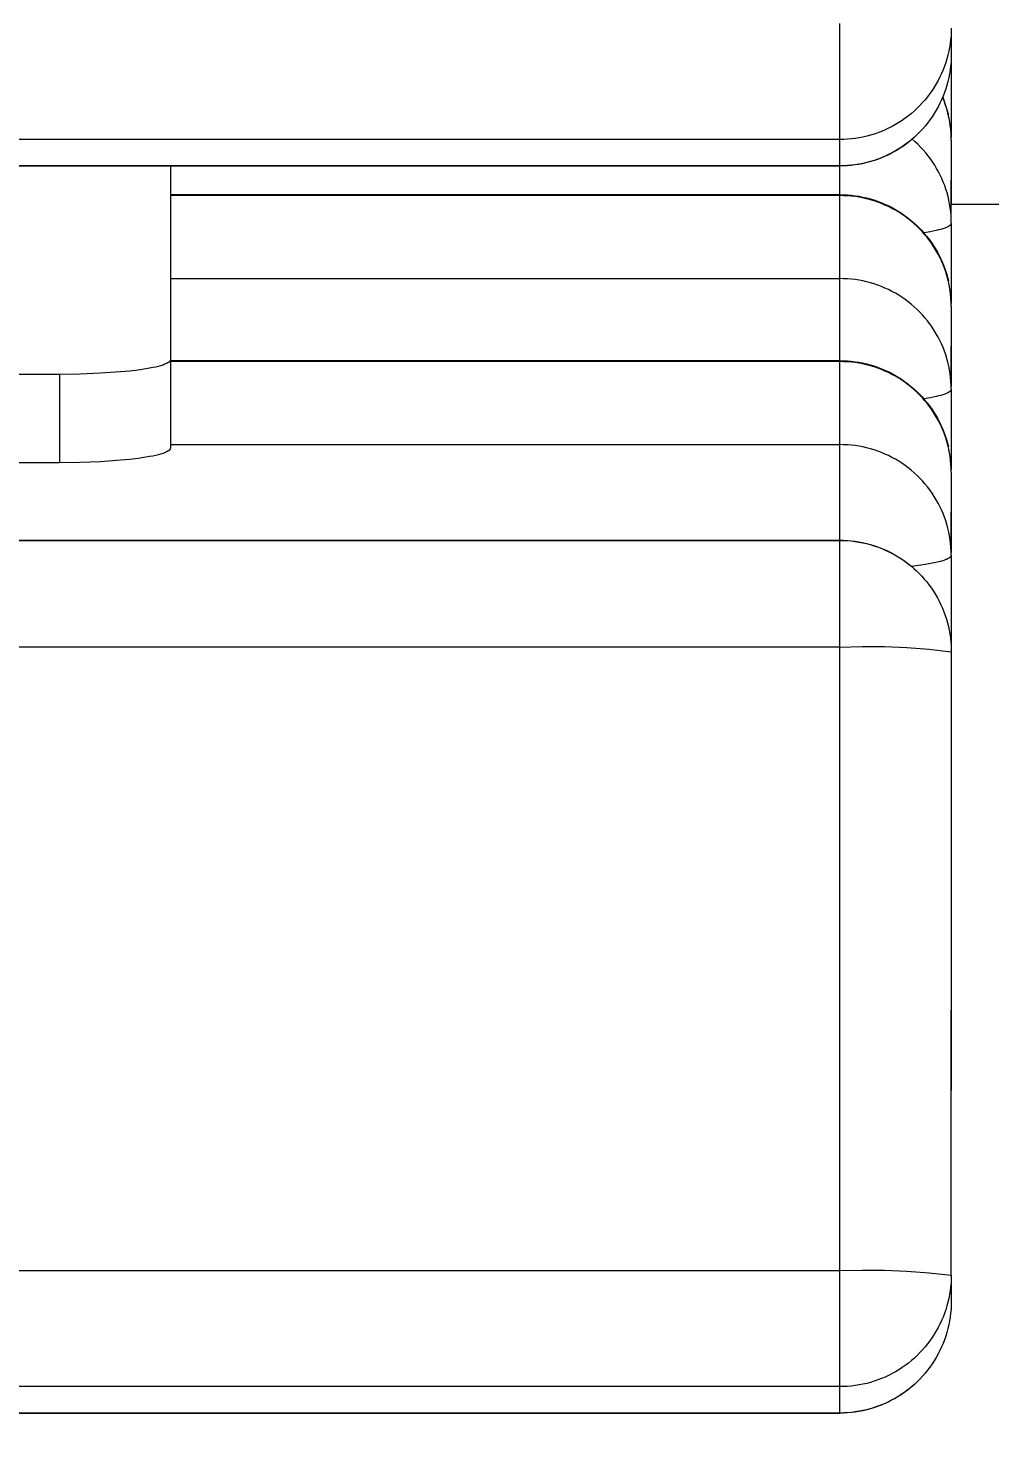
# Model space of a CAD drawing. Header units: inches. Extents: x -16 to 183, y -17 to 123.
# Drawn here: x 61.552 to 63.251, y 36.018 to 38.502 of the extents above; entities that cross this region are included whole.
import ezdxf

# ---------------------------------------------------------------- set-up
doc = ezdxf.new("R2010")
doc.units = ezdxf.units.IN
doc.linetypes.add('HIDDEN', pattern=[1.905, 1.27, -0.635])
for name, color, linetype, lineweight in [('ZANO_R', 7, 'Continuous', 0), ('ZANO_R_przerywana', 250, 'HIDDEN', 0), ('ZANO_W', 1, 'Continuous', 0)]:
    doc.layers.add(name, color=color, linetype=linetype, lineweight=lineweight)
doc.styles.get("Standard").update_dxf_attribs({"font": 'arial.ttf'})
doc.dimstyles.new('amerykanie', dxfattribs={"dimtxt": 50, "dimasz": 50, "dimexe": 0.5, "dimexo": 0.5, "dimgap": 1, "dimtad": 1, "dimdec": 0, "dimzin": 0, "dimlunit": 5, "dimtxsty": 'Standard', "dimcen": 0.09, "dimclrd": 1, "dimclre": 1, "dimclrt": 1, "dimazin": 0, "dimtfac": 1, "dimtdec": 0, "dimtmove": 0, "dimatfit": 3, "dimfxl": 1, "dimtzin": 0, "dimarcsym": 1})

# ---------------------------------------------------------------- blocks, each defined once
blk = doc.blocks.new('*D363')
at = {"layer": 'ZANO_W', "color": 1, "lineweight": -2}
for p, q in [((-7.6836, 35.7997), (-7.6836, 32.7716)), ((63.1825, 35.7995), (63.1825, 32.7716)), ((-6.6836, 33.2716), (62.1825, 33.2716))]:
    blk.add_line(p, q, dxfattribs=at)
at = {"layer": 'ZANO_W', "color": 1}
for points in [[(-6.6836, 33.4382), (-6.6836, 33.1049), (-7.6836, 33.2716)], [(62.1825, 33.1049), (62.1825, 33.4382), (63.1825, 33.2716)]]:
    blk.add_solid(points, dxfattribs=at)
at = {"layer": 'ZANO_W', "color": 1, "insert": (27.7494, 34.6118), "char_height": 1.625, "attachment_point": 5}
blk.add_mtext('70 7/8', dxfattribs=at)

msp = doc.modelspace()

# ---------------------------------------------------------------- linework, layer by layer
at = {"layer": 'ZANO_R'}
for p, q in [((62.98564, 38.3056), (62.98564, 38.51059)), ((63.18201, 38.48855), (63.18141, 38.48171)), ((63.18237, 38.49541), (63.18201, 38.48855)), ((63.18249, 38.50228), (63.18237, 38.49541)), ((63.18249, 38.49791), (63.18249, 38.45573)), ((63.17949, 38.46811), (63.17818, 38.46137)), ((63.18057, 38.47489), (63.17949, 38.46811)), ((63.18141, 38.48171), (63.18057, 38.47489)), ((63.17284, 38.44148), (63.1706, 38.43498)), ((63.17485, 38.44804), (63.17284, 38.44148)), ((63.17663, 38.45468), (63.17485, 38.44804)), ((63.17818, 38.46137), (63.17663, 38.45468)), ((63.18201, 38.442), (63.18141, 38.43516)), ((63.18237, 38.44886), (63.18201, 38.442)), ((63.18249, 38.45573), (63.18237, 38.44886)), ((63.18249, 38.45055), (63.18249, 38.30887)), ((63.16254, 38.41603), (63.15942, 38.40991)), ((63.16545, 38.42225), (63.16254, 38.41603)), ((63.16813, 38.42857), (63.16545, 38.42225)), ((63.1706, 38.43498), (63.16813, 38.42857)), ((63.17818, 38.41482), (63.17663, 38.40813)), ((63.17949, 38.42156), (63.17818, 38.41482)), ((63.18057, 38.42834), (63.17949, 38.42156)), ((63.18141, 38.43516), (63.18057, 38.42834)), ((63.14881, 38.39226), (63.14486, 38.38664)), ((63.15255, 38.39802), (63.14881, 38.39226)), ((63.15609, 38.40391), (63.15255, 38.39802)), ((63.15942, 38.40991), (63.15609, 38.40391)), ((63.1706, 38.38843), (63.16813, 38.38202)), ((63.17284, 38.39493), (63.1706, 38.38843)), ((63.17485, 38.40149), (63.17284, 38.39493)), ((63.17663, 38.40813), (63.17485, 38.40149)), ((63.12721, 38.36562), (63.12235, 38.36076)), ((63.13189, 38.37064), (63.12721, 38.36562)), ((63.1364, 38.37582), (63.13189, 38.37064)), ((63.14073, 38.38116), (63.1364, 38.37582)), ((63.14486, 38.38664), (63.14073, 38.38116)), ((63.15942, 38.36336), (63.15609, 38.35736)), ((63.16254, 38.36948), (63.15942, 38.36336)), ((63.16545, 38.3757), (63.16254, 38.36948)), ((63.16813, 38.38202), (63.16545, 38.3757)), ((63.16965, 38.37385), (63.16725, 38.37983)), ((63.16739, 38.38017), (63.17737, 38.34914)), ((63.17186, 38.3678), (63.16965, 38.37385)), ((63.17386, 38.36167), (63.17186, 38.3678)), ((63.18249, 38.38039), (63.18249, 38.30922)), ((63.09569, 38.33919), (63.08992, 38.33545)), ((63.10131, 38.34313), (63.09569, 38.33919)), ((63.1068, 38.34726), (63.10131, 38.34313)), ((63.11214, 38.35158), (63.1068, 38.34726)), ((63.11733, 38.35608), (63.11214, 38.35158)), ((63.12235, 38.36076), (63.11733, 38.35608)), ((63.14486, 38.34009), (63.14073, 38.33461)), ((63.14881, 38.34571), (63.14486, 38.34009)), ((63.15255, 38.35147), (63.14881, 38.34571)), ((63.15609, 38.35736), (63.15255, 38.35147)), ((63.17566, 38.35549), (63.17386, 38.36167)), ((63.17726, 38.34924), (63.17566, 38.35549)), ((63.17864, 38.34295), (63.17726, 38.34924)), ((63.17981, 38.33661), (63.17864, 38.34295)), ((63.03988, 38.3132), (63.03325, 38.31142)), ((63.04645, 38.3152), (63.03988, 38.3132)), ((63.05294, 38.31744), (63.04645, 38.3152)), ((63.05936, 38.3199), (63.05294, 38.31744)), ((63.06568, 38.32258), (63.05936, 38.3199)), ((63.07191, 38.32548), (63.06568, 38.32258)), ((63.07803, 38.32859), (63.07191, 38.32548)), ((63.08404, 38.33192), (63.07803, 38.32859)), ((63.08992, 38.33545), (63.08404, 38.33192)), ((63.12235, 38.31421), (63.11733, 38.30953)), ((63.12125, 38.31304), (63.11753, 38.30959)), ((63.12721, 38.31907), (63.12235, 38.31421)), ((63.13189, 38.32409), (63.12721, 38.31907)), ((63.1364, 38.32927), (63.13189, 38.32409)), ((63.14073, 38.33461), (63.1364, 38.32927)), ((63.18078, 38.33024), (63.17981, 38.33661)), ((63.18153, 38.32384), (63.18078, 38.33024)), ((63.18206, 38.31742), (63.18153, 38.32384)), ((63.18239, 38.31098), (63.18206, 38.31742)), ((62.98564, 38.3056), (-7.48676, 38.3056)), ((62.99251, 38.30572), (62.98564, 38.3056)), ((62.98564, 38.25905), (62.98564, 38.3056)), ((62.99937, 38.30607), (62.99251, 38.30572)), ((63.00621, 38.30667), (62.99937, 38.30607)), ((63.01303, 38.3075), (63.00621, 38.30667)), ((63.01981, 38.30857), (63.01303, 38.3075)), ((63.02655, 38.30988), (63.01981, 38.30857)), ((63.03325, 38.31142), (63.02655, 38.30988)), ((63.08992, 38.2889), (63.08404, 38.28537)), ((63.09237, 38.29032), (63.08674, 38.28682)), ((63.09569, 38.29264), (63.08992, 38.2889)), ((63.09789, 38.29401), (63.09237, 38.29032)), ((63.10131, 38.29658), (63.09569, 38.29264)), ((63.10327, 38.29789), (63.09789, 38.29401)), ((63.1068, 38.30071), (63.10131, 38.29658)), ((63.10853, 38.30194), (63.10327, 38.29789)), ((63.11214, 38.30503), (63.1068, 38.30071)), ((63.11364, 38.30617), (63.10853, 38.30194)), ((63.11733, 38.30953), (63.11214, 38.30503)), ((63.1187, 38.30174), (63.11362, 38.30619)), ((63.11753, 38.30959), (63.11372, 38.30624)), ((63.12362, 38.29712), (63.1187, 38.30174)), ((63.12837, 38.29233), (63.12362, 38.29712)), ((63.13296, 38.28738), (63.12837, 38.29233)), ((63.18249, 38.30454), (63.18239, 38.31098)), ((63.18249, 38.30454), (63.18249, 38.2338)), ((63.02518, 38.26289), (63.01866, 38.26166)), ((63.02655, 38.26333), (63.01981, 38.26203)), ((63.03166, 38.26433), (63.02518, 38.26289)), ((63.03325, 38.26487), (63.02655, 38.26333)), ((63.03809, 38.26599), (63.03166, 38.26433)), ((63.03988, 38.26665), (63.03325, 38.26487)), ((63.04445, 38.26786), (63.03809, 38.26599)), ((63.04645, 38.26865), (63.03988, 38.26665)), ((63.05075, 38.26995), (63.04445, 38.26786)), ((63.05294, 38.27089), (63.04645, 38.26865)), ((63.05697, 38.27225), (63.05075, 38.26995)), ((63.05936, 38.27335), (63.05294, 38.27089)), ((63.06311, 38.27476), (63.05697, 38.27225)), ((63.06568, 38.27603), (63.05936, 38.27335)), ((63.06917, 38.27747), (63.06311, 38.27476)), ((63.07191, 38.27893), (63.06568, 38.27603)), ((63.07513, 38.28039), (63.06917, 38.27747)), ((63.07803, 38.28204), (63.07191, 38.27893)), ((63.08099, 38.28351), (63.07513, 38.28039)), ((63.08404, 38.28537), (63.07803, 38.28204)), ((63.08674, 38.28682), (63.08099, 38.28351)), ((63.13737, 38.28228), (63.13296, 38.28738)), ((63.14161, 38.27702), (63.13737, 38.28228)), ((63.14565, 38.27162), (63.14161, 38.27702)), ((63.14951, 38.26609), (63.14565, 38.27162)), ((63.15317, 38.26042), (63.14951, 38.26609)), ((-7.48676, 38.25905), (62.98564, 38.25905)), ((62.98564, 38.25888), (-7.48676, 38.25888)), ((61.80454, 37.91752), (61.80454, 38.25905)), ((62.99251, 38.25917), (62.98564, 38.25905)), ((62.98564, 38.25888), (62.98564, 38.25905)), ((62.99228, 38.25899), (62.98564, 38.25888)), ((62.98564, 38.20816), (62.98564, 38.25894)), ((62.98564, 38.25894), (62.98564, 38.25888)), ((62.98564, 38.25888), (62.98564, 38.25888)), ((62.98564, 38.25888), (62.98564, 38.25888)), ((62.98564, 38.25888), (62.98564, 38.25888)), ((62.98564, 38.25888), (62.98564, 38.25888)), ((62.98564, 38.25888), (62.98564, 38.25888)), ((62.9989, 38.25932), (62.99228, 38.25899)), ((62.99937, 38.25952), (62.99251, 38.25917)), ((63.00552, 38.25988), (62.9989, 38.25932)), ((63.00621, 38.26012), (62.99937, 38.25952)), ((63.0121, 38.26066), (63.00552, 38.25988)), ((63.01303, 38.26095), (63.00621, 38.26012)), ((63.01866, 38.26166), (63.0121, 38.26066)), ((63.01981, 38.26203), (63.01303, 38.26095)), ((63.15664, 38.25463), (63.15317, 38.26042)), ((63.1599, 38.24872), (63.15664, 38.25463)), ((63.16295, 38.2427), (63.1599, 38.24872)), ((63.16579, 38.23658), (63.16295, 38.2427)), ((63.16842, 38.23037), (63.16579, 38.23658)), ((63.17083, 38.22407), (63.16842, 38.23037)), ((63.17303, 38.21769), (63.17083, 38.22407)), ((63.17499, 38.21123), (63.17303, 38.21769)), ((63.18249, 38.16228), (63.18249, 38.2338)), ((63.18249, 38.2338), (63.18249, 38.1911)), ((61.80454, 38.2082), (62.98564, 38.2082)), ((62.98564, 38.20645), (61.80454, 38.20645)), ((62.98564, 38.2082), (62.99242, 38.20808)), ((62.98564, 38.20645), (62.98564, 38.20816)), ((62.98564, 38.05986), (62.98564, 38.20645)), ((62.99248, 38.20636), (62.98564, 38.20645)), ((62.99242, 38.20808), (62.99918, 38.20773)), ((62.99932, 38.20604), (62.99248, 38.20636)), ((62.99918, 38.20773), (63.00593, 38.20715)), ((63.00613, 38.20547), (62.99932, 38.20604)), ((63.00593, 38.20715), (63.01266, 38.20634)), ((63.01293, 38.20467), (63.00613, 38.20547)), ((63.01266, 38.20634), (63.01935, 38.20529)), ((63.01969, 38.20363), (63.01293, 38.20467)), ((63.01935, 38.20529), (63.026, 38.20402)), ((63.02641, 38.20235), (63.01969, 38.20363)), ((63.026, 38.20402), (63.03261, 38.20252)), ((63.03308, 38.20084), (63.02641, 38.20235)), ((63.03261, 38.20252), (63.03916, 38.20079)), ((63.03969, 38.1991), (63.03308, 38.20084)), ((63.03916, 38.20079), (63.04565, 38.19883)), ((63.04625, 38.19713), (63.03969, 38.1991)), ((63.04565, 38.19883), (63.05206, 38.19666)), ((63.05272, 38.19493), (63.04625, 38.19713)), ((63.05206, 38.19666), (63.0584, 38.19426)), ((63.05912, 38.19251), (63.05272, 38.19493)), ((63.0584, 38.19426), (63.06465, 38.19165)), ((63.06543, 38.18986), (63.05912, 38.19251)), ((63.06465, 38.19165), (63.07081, 38.18883)), ((63.07164, 38.187), (63.06543, 38.18986)), ((63.07081, 38.18883), (63.07686, 38.18579)), ((63.17674, 38.20471), (63.17499, 38.21123)), ((63.17825, 38.19814), (63.17674, 38.20471)), ((63.17954, 38.19151), (63.17825, 38.19814)), ((63.1806, 38.18485), (63.17954, 38.19151)), ((63.07775, 38.18392), (63.07164, 38.187)), ((63.07686, 38.18579), (63.08281, 38.18255)), ((63.08375, 38.18063), (63.07775, 38.18392)), ((63.08281, 38.18255), (63.08864, 38.1791)), ((63.08963, 38.17714), (63.08375, 38.18063)), ((63.08864, 38.1791), (63.09436, 38.17546)), ((63.09538, 38.17344), (63.08963, 38.17714)), ((63.09436, 38.17546), (63.09994, 38.17162)), ((63.101, 38.16954), (63.09538, 38.17344)), ((63.09994, 38.17162), (63.10539, 38.16759)), ((63.10648, 38.16544), (63.101, 38.16954)), ((63.10539, 38.16759), (63.11069, 38.16338)), ((63.11182, 38.16116), (63.10648, 38.16544)), ((63.18142, 38.17815), (63.1806, 38.18485)), ((63.18201, 38.17143), (63.18142, 38.17815)), ((63.18237, 38.16469), (63.18201, 38.17143)), ((63.18249, 38.15794), (63.18237, 38.16469)), ((63.11069, 38.16338), (63.11585, 38.15899)), ((63.117, 38.1567), (63.11182, 38.16116)), ((63.11585, 38.15899), (63.12085, 38.15442)), ((63.12202, 38.15206), (63.117, 38.1567)), ((63.12085, 38.15442), (63.12569, 38.14968)), ((63.12688, 38.14724), (63.12202, 38.15206)), ((63.12569, 38.14968), (63.13037, 38.14478)), ((63.13157, 38.14226), (63.12688, 38.14724)), ((63.13037, 38.14478), (63.13488, 38.13972)), ((63.13608, 38.13712), (63.13157, 38.14226)), ((63.14557, 38.14268), (63.134, 38.14074)), ((63.13488, 38.13972), (63.13921, 38.13451)), ((63.15079, 38.1437), (63.14557, 38.14268)), ((63.15563, 38.14474), (63.15079, 38.1437)), ((63.16007, 38.14581), (63.15563, 38.14474)), ((63.1641, 38.1469), (63.16007, 38.14581)), ((63.16772, 38.148), (63.1641, 38.1469)), ((63.16938, 38.14855), (63.16772, 38.148)), ((63.17094, 38.14911), (63.16938, 38.14855)), ((63.17239, 38.14967), (63.17094, 38.14911)), ((63.17374, 38.15022), (63.17239, 38.14967)), ((63.17499, 38.15078), (63.17374, 38.15022)), ((63.17613, 38.15135), (63.17499, 38.15078)), ((63.17667, 38.15163), (63.17613, 38.15135)), ((63.17718, 38.15191), (63.17667, 38.15163)), ((63.17767, 38.15219), (63.17718, 38.15191)), ((63.17813, 38.15247), (63.17767, 38.15219)), ((63.17857, 38.15274), (63.17813, 38.15247)), ((63.17898, 38.15302), (63.17857, 38.15274)), ((63.17937, 38.1533), (63.17898, 38.15302)), ((63.17974, 38.15358), (63.17937, 38.1533)), ((63.18008, 38.15386), (63.17974, 38.15358)), ((63.18024, 38.154), (63.18008, 38.15386)), ((63.1804, 38.15414), (63.18024, 38.154)), ((63.18055, 38.15428), (63.1804, 38.15414)), ((63.18069, 38.15441), (63.18055, 38.15428)), ((63.18083, 38.15455), (63.18069, 38.15441)), ((63.18097, 38.15469), (63.18083, 38.15455)), ((63.18109, 38.15483), (63.18097, 38.15469)), ((63.18121, 38.15497), (63.18109, 38.15483)), ((63.18133, 38.1551), (63.18121, 38.15497)), ((63.18144, 38.15524), (63.18133, 38.1551)), ((63.18154, 38.15538), (63.18144, 38.15524)), ((63.18164, 38.15552), (63.18154, 38.15538)), ((63.18174, 38.15565), (63.18164, 38.15552)), ((63.18182, 38.15579), (63.18174, 38.15565)), ((63.18191, 38.15593), (63.18182, 38.15579)), ((63.18198, 38.15606), (63.18191, 38.15593)), ((63.18205, 38.1562), (63.18198, 38.15606)), ((63.18212, 38.15633), (63.18205, 38.1562)), ((63.18218, 38.15647), (63.18212, 38.15633)), ((63.18223, 38.1566), (63.18218, 38.15647)), ((63.18228, 38.15674), (63.18223, 38.1566)), ((63.18231, 38.15681), (63.18228, 38.15674)), ((63.18233, 38.15687), (63.18231, 38.15681)), ((63.18235, 38.15694), (63.18233, 38.15687)), ((63.18237, 38.15701), (63.18235, 38.15694)), ((63.18238, 38.15708), (63.18237, 38.15701)), ((63.1824, 38.15714), (63.18238, 38.15708)), ((63.18242, 38.15721), (63.1824, 38.15714)), ((63.18243, 38.15728), (63.18242, 38.15721)), ((63.18244, 38.15734), (63.18243, 38.15728)), ((63.18245, 38.15741), (63.18244, 38.15734)), ((63.18246, 38.15748), (63.18245, 38.15741)), ((63.18247, 38.15755), (63.18246, 38.15748)), ((63.18248, 38.15761), (63.18247, 38.15755)), ((63.18249, 38.15775), (63.18248, 38.15768)), ((63.18248, 38.15768), (63.18248, 38.15761)), ((63.18249, 38.15794), (63.18249, 38.15788)), ((63.18249, 38.15788), (63.18249, 38.15781)), ((63.18249, 38.15781), (63.18249, 38.15775)), ((63.18249, 38.15736), (63.18249, 38.01568)), ((63.14041, 38.13182), (63.13608, 38.13712)), ((63.13921, 38.13451), (63.14335, 38.12915)), ((63.14455, 38.12637), (63.14041, 38.13182)), ((63.14335, 38.12915), (63.14731, 38.12366)), ((63.1485, 38.12079), (63.14455, 38.12637)), ((63.14731, 38.12366), (63.15108, 38.11803)), ((63.15225, 38.11507), (63.1485, 38.12079)), ((63.15108, 38.11803), (63.15465, 38.11227)), ((63.1558, 38.10922), (63.15225, 38.11507)), ((63.15465, 38.11227), (63.15803, 38.1064)), ((63.15914, 38.10325), (63.1558, 38.10922)), ((63.15803, 38.1064), (63.16119, 38.10041)), ((63.16227, 38.09717), (63.15914, 38.10325)), ((63.16119, 38.10041), (63.16416, 38.09432)), ((63.16519, 38.09099), (63.16227, 38.09717)), ((63.16416, 38.09432), (63.1669, 38.08813)), ((63.16789, 38.0847), (63.16519, 38.09099)), ((63.1669, 38.08813), (63.16944, 38.08184)), ((63.17037, 38.07833), (63.16789, 38.0847)), ((63.16944, 38.08184), (63.17176, 38.07548)), ((63.17263, 38.07187), (63.17037, 38.07833)), ((63.17176, 38.07548), (63.17385, 38.06903)), ((63.17466, 38.06533), (63.17263, 38.07187)), ((63.17385, 38.06903), (63.17573, 38.06252)), ((63.17646, 38.05874), (63.17466, 38.06533)), ((63.18249, 38.0872), (63.18249, 38.01604)), ((61.80454, 38.05986), (62.98564, 38.05986)), ((62.98564, 37.91497), (62.98564, 38.05986)), ((62.99248, 38.05977), (62.98564, 38.05986)), ((62.99932, 38.05944), (62.99248, 38.05977)), ((63.00613, 38.05888), (62.99932, 38.05944)), ((63.01293, 38.05807), (63.00613, 38.05888)), ((63.01969, 38.05703), (63.01293, 38.05807)), ((63.02641, 38.05576), (63.01969, 38.05703)), ((63.03308, 38.05425), (63.02641, 38.05576)), ((63.03969, 38.05251), (63.03308, 38.05425)), ((63.04625, 38.05054), (63.03969, 38.05251)), ((63.05272, 38.04834), (63.04625, 38.05054)), ((63.05912, 38.04591), (63.05272, 38.04834)), ((63.06543, 38.04327), (63.05912, 38.04591)), ((63.07164, 38.04041), (63.06543, 38.04327)), ((63.07775, 38.03733), (63.07164, 38.04041)), ((63.17573, 38.06252), (63.17737, 38.05595)), ((63.17803, 38.05208), (63.17646, 38.05874)), ((63.17936, 38.04537), (63.17803, 38.05208)), ((63.18046, 38.03862), (63.17936, 38.04537)), ((63.08375, 38.03404), (63.07775, 38.03733)), ((63.08963, 38.03054), (63.08375, 38.03404)), ((63.09538, 38.02684), (63.08963, 38.03054)), ((63.101, 38.02294), (63.09538, 38.02684)), ((63.10648, 38.01885), (63.101, 38.02294)), ((63.11182, 38.01457), (63.10648, 38.01885)), ((63.117, 38.0101), (63.11182, 38.01457)), ((63.18133, 38.03183), (63.18046, 38.03862)), ((63.18195, 38.02502), (63.18133, 38.03183)), ((63.18234, 38.01819), (63.18195, 38.02502)), ((63.18249, 38.01135), (63.18234, 38.01819)), ((63.12202, 38.00546), (63.117, 38.0101)), ((63.12688, 38.00065), (63.12202, 38.00546)), ((63.13157, 37.99566), (63.12688, 38.00065)), ((63.13608, 37.99052), (63.13157, 37.99566)), ((63.14041, 37.98523), (63.13608, 37.99052)), ((63.18249, 38.01135), (63.18249, 37.94061)), ((63.14455, 37.97978), (63.14041, 37.98523)), ((63.1485, 37.97419), (63.14455, 37.97978)), ((63.15225, 37.96847), (63.1485, 37.97419)), ((63.1558, 37.96263), (63.15225, 37.96847)), ((63.15914, 37.95666), (63.1558, 37.96263)), ((63.16227, 37.95058), (63.15914, 37.95666)), ((63.16519, 37.94439), (63.16227, 37.95058)), ((63.16789, 37.93811), (63.16519, 37.94439)), ((63.18249, 37.86909), (63.18249, 37.94061)), ((63.18249, 37.94061), (63.18249, 37.86909)), ((61.80353, 37.91487), (61.80364, 37.91502)), ((61.80364, 37.91502), (61.80374, 37.91516)), ((61.80374, 37.91516), (61.80384, 37.91531)), ((61.80384, 37.91531), (61.80393, 37.91546)), ((61.80393, 37.91546), (61.80402, 37.91561)), ((61.80402, 37.91561), (61.8041, 37.91576)), ((61.8041, 37.91576), (61.80417, 37.91591)), ((61.80417, 37.91591), (61.80423, 37.91605)), ((61.80423, 37.91605), (61.80429, 37.9162)), ((61.80429, 37.9162), (61.80435, 37.91635)), ((61.80435, 37.91635), (61.80439, 37.9165)), ((61.80439, 37.9165), (61.80443, 37.91664)), ((61.80443, 37.91664), (61.80447, 37.91679)), ((61.80447, 37.91679), (61.80449, 37.91694)), ((61.80449, 37.91694), (61.80451, 37.91708)), ((61.80451, 37.91708), (61.80453, 37.91723)), ((61.80453, 37.91723), (61.80454, 37.91737)), ((61.80454, 37.91737), (61.80454, 37.91752)), ((61.80454, 37.76144), (61.80454, 37.91694)), ((61.80454, 37.91501), (62.98564, 37.91501)), ((62.98564, 37.91501), (62.99242, 37.9149)), ((63.17037, 37.93173), (63.16789, 37.93811)), ((63.17263, 37.92527), (63.17037, 37.93173)), ((63.17466, 37.91874), (63.17263, 37.92527)), ((63.17646, 37.91214), (63.17466, 37.91874)), ((60.82816, 37.89134), (61.60769, 37.89134)), ((61.60769, 37.89134), (61.64351, 37.89178)), ((61.60769, 37.89134), (61.60769, 37.73526)), ((61.64351, 37.89178), (61.68015, 37.89318)), ((61.68015, 37.89318), (61.71541, 37.89561)), ((61.71541, 37.89561), (61.73177, 37.89719)), ((61.73177, 37.89719), (61.74689, 37.89901)), ((61.74689, 37.89901), (61.76052, 37.90102)), ((61.76052, 37.90102), (61.76671, 37.90209)), ((61.76671, 37.90209), (61.77245, 37.90319)), ((61.77245, 37.90319), (61.77774, 37.90433)), ((61.77774, 37.90433), (61.78255, 37.90549)), ((61.78255, 37.90549), (61.78688, 37.90668)), ((61.78688, 37.90668), (61.78886, 37.90728)), ((61.78886, 37.90728), (61.79072, 37.90788)), ((61.79072, 37.90788), (61.79246, 37.90849)), ((61.79246, 37.90849), (61.79407, 37.90909)), ((61.79407, 37.90909), (61.79557, 37.9097)), ((61.79557, 37.9097), (61.79694, 37.91031)), ((61.79694, 37.91031), (61.79758, 37.91062)), ((61.79758, 37.91062), (61.7982, 37.91092)), ((61.7982, 37.91092), (61.79878, 37.91123)), ((61.79878, 37.91123), (61.79933, 37.91153)), ((61.79933, 37.91153), (61.79986, 37.91184)), ((61.79986, 37.91184), (61.80035, 37.91214)), ((61.80035, 37.91214), (61.80082, 37.91245)), ((61.80082, 37.91245), (61.80125, 37.91275)), ((61.80125, 37.91275), (61.80166, 37.91306)), ((61.80166, 37.91306), (61.80186, 37.91321)), ((61.80186, 37.91321), (61.80204, 37.91336)), ((61.80204, 37.91336), (61.80222, 37.91351)), ((61.80222, 37.91351), (61.8024, 37.91366)), ((61.8024, 37.91366), (61.80256, 37.91381)), ((61.80256, 37.91381), (61.80272, 37.91396)), ((61.80272, 37.91396), (61.80287, 37.91412)), ((61.80287, 37.91412), (61.80302, 37.91427)), ((61.80302, 37.91427), (61.80316, 37.91442)), ((61.80316, 37.91442), (61.80329, 37.91457)), ((61.80329, 37.91457), (61.80341, 37.91472)), ((61.80341, 37.91472), (61.80353, 37.91487)), ((62.98564, 37.91326), (61.80454, 37.91326)), ((62.98564, 37.91326), (62.98564, 37.91497)), ((62.98564, 37.76667), (62.98564, 37.91326)), ((62.99248, 37.91318), (62.98564, 37.91326)), ((62.99242, 37.9149), (62.99918, 37.91455)), ((62.99932, 37.91285), (62.99248, 37.91318)), ((62.99918, 37.91455), (63.00593, 37.91396)), ((63.00613, 37.91228), (62.99932, 37.91285)), ((63.00593, 37.91396), (63.01266, 37.91315)), ((63.01293, 37.91148), (63.00613, 37.91228)), ((63.01266, 37.91315), (63.01935, 37.91211)), ((63.01969, 37.91044), (63.01293, 37.91148)), ((63.01935, 37.91211), (63.026, 37.91083)), ((63.02641, 37.90916), (63.01969, 37.91044)), ((63.026, 37.91083), (63.03261, 37.90933)), ((63.03308, 37.90765), (63.02641, 37.90916)), ((63.03261, 37.90933), (63.03916, 37.9076)), ((63.03969, 37.90591), (63.03308, 37.90765)), ((63.03916, 37.9076), (63.04565, 37.90565)), ((63.04625, 37.90394), (63.03969, 37.90591)), ((63.04565, 37.90565), (63.05206, 37.90347)), ((63.05272, 37.90174), (63.04625, 37.90394)), ((63.05206, 37.90347), (63.0584, 37.90107)), ((63.05912, 37.89932), (63.05272, 37.90174)), ((63.0584, 37.90107), (63.06465, 37.89846)), ((63.06543, 37.89668), (63.05912, 37.89932)), ((63.06465, 37.89846), (63.07081, 37.89564)), ((63.07164, 37.89381), (63.06543, 37.89668)), ((63.07081, 37.89564), (63.07686, 37.8926)), ((63.07775, 37.89073), (63.07164, 37.89381)), ((63.07686, 37.8926), (63.08281, 37.88936)), ((63.08375, 37.88744), (63.07775, 37.89073)), ((63.17803, 37.90548), (63.17646, 37.91214)), ((63.17936, 37.89877), (63.17803, 37.90548)), ((63.18046, 37.89202), (63.17936, 37.89877)), ((63.18133, 37.88524), (63.18046, 37.89202)), ((63.08281, 37.88936), (63.08864, 37.88591)), ((63.08963, 37.88395), (63.08375, 37.88744)), ((63.08864, 37.88591), (63.09436, 37.88227)), ((63.09538, 37.88025), (63.08963, 37.88395)), ((63.09436, 37.88227), (63.09994, 37.87843)), ((63.101, 37.87635), (63.09538, 37.88025)), ((63.09994, 37.87843), (63.10539, 37.87441)), ((63.10648, 37.87226), (63.101, 37.87635)), ((63.10539, 37.87441), (63.11069, 37.87019)), ((63.11182, 37.86798), (63.10648, 37.87226)), ((63.11069, 37.87019), (63.11585, 37.8658)), ((63.117, 37.86351), (63.11182, 37.86798)), ((63.11585, 37.8658), (63.12085, 37.86123)), ((63.18195, 37.87843), (63.18133, 37.88524)), ((63.18234, 37.8716), (63.18195, 37.87843)), ((63.18249, 37.86476), (63.18234, 37.8716)), ((63.12202, 37.85887), (63.117, 37.86351)), ((63.12085, 37.86123), (63.12569, 37.85649)), ((63.12688, 37.85405), (63.12202, 37.85887)), ((63.12569, 37.85649), (63.13037, 37.85159)), ((63.13157, 37.84907), (63.12688, 37.85405)), ((63.13037, 37.85159), (63.13488, 37.84653)), ((63.13608, 37.84393), (63.13157, 37.84907)), ((63.14557, 37.84949), (63.134, 37.84755)), ((63.13488, 37.84653), (63.13921, 37.84132)), ((63.14041, 37.83863), (63.13608, 37.84393)), ((63.13921, 37.84132), (63.14335, 37.83597)), ((63.15079, 37.85051), (63.14557, 37.84949)), ((63.15563, 37.85156), (63.15079, 37.85051)), ((63.16007, 37.85262), (63.15563, 37.85156)), ((63.1641, 37.85371), (63.16007, 37.85262)), ((63.16772, 37.85481), (63.1641, 37.85371)), ((63.16938, 37.85536), (63.16772, 37.85481)), ((63.17094, 37.85592), (63.16938, 37.85536)), ((63.17239, 37.85648), (63.17094, 37.85592)), ((63.17374, 37.85704), (63.17239, 37.85648)), ((63.17499, 37.8576), (63.17374, 37.85704)), ((63.17613, 37.85816), (63.17499, 37.8576)), ((63.17667, 37.85844), (63.17613, 37.85816)), ((63.17718, 37.85872), (63.17667, 37.85844)), ((63.17767, 37.859), (63.17718, 37.85872)), ((63.17813, 37.85928), (63.17767, 37.859)), ((63.17857, 37.85956), (63.17813, 37.85928)), ((63.17898, 37.85984), (63.17857, 37.85956)), ((63.17937, 37.86011), (63.17898, 37.85984)), ((63.17974, 37.86039), (63.17937, 37.86011)), ((63.18008, 37.86067), (63.17974, 37.86039)), ((63.18024, 37.86081), (63.18008, 37.86067)), ((63.1804, 37.86095), (63.18024, 37.86081)), ((63.18055, 37.86109), (63.1804, 37.86095)), ((63.18069, 37.86123), (63.18055, 37.86109)), ((63.18083, 37.86136), (63.18069, 37.86123)), ((63.18097, 37.8615), (63.18083, 37.86136)), ((63.18109, 37.86164), (63.18097, 37.8615)), ((63.18121, 37.86178), (63.18109, 37.86164)), ((63.18133, 37.86192), (63.18121, 37.86178)), ((63.18144, 37.86205), (63.18133, 37.86192)), ((63.18154, 37.86219), (63.18144, 37.86205)), ((63.18164, 37.86233), (63.18154, 37.86219)), ((63.18174, 37.86246), (63.18164, 37.86233)), ((63.18182, 37.8626), (63.18174, 37.86246)), ((63.18191, 37.86274), (63.18182, 37.8626)), ((63.18198, 37.86287), (63.18191, 37.86274)), ((63.18205, 37.86301), (63.18198, 37.86287)), ((63.18212, 37.86315), (63.18205, 37.86301)), ((63.18218, 37.86328), (63.18212, 37.86315)), ((63.18223, 37.86342), (63.18218, 37.86328)), ((63.18228, 37.86355), (63.18223, 37.86342)), ((63.18231, 37.86362), (63.18228, 37.86355)), ((63.18233, 37.86369), (63.18231, 37.86362)), ((63.18235, 37.86375), (63.18233, 37.86369)), ((63.18237, 37.86382), (63.18235, 37.86375)), ((63.18238, 37.86389), (63.18237, 37.86382)), ((63.1824, 37.86396), (63.18238, 37.86389)), ((63.18242, 37.86402), (63.1824, 37.86396)), ((63.18243, 37.86409), (63.18242, 37.86402)), ((63.18244, 37.86416), (63.18243, 37.86409)), ((63.18245, 37.86422), (63.18244, 37.86416)), ((63.18246, 37.86429), (63.18245, 37.86422)), ((63.18247, 37.86436), (63.18246, 37.86429)), ((63.18248, 37.86442), (63.18247, 37.86436)), ((63.18249, 37.86456), (63.18248, 37.86449)), ((63.18248, 37.86449), (63.18248, 37.86442)), ((63.18249, 37.86476), (63.18249, 37.86469)), ((63.18249, 37.86469), (63.18249, 37.86462)), ((63.18249, 37.86462), (63.18249, 37.86456)), ((63.18249, 37.86418), (63.18249, 37.72249)), ((63.14455, 37.83319), (63.14041, 37.83863)), ((63.14335, 37.83597), (63.14731, 37.83047)), ((63.1485, 37.8276), (63.14455, 37.83319)), ((63.14731, 37.83047), (63.15108, 37.82484)), ((63.15225, 37.82188), (63.1485, 37.8276)), ((63.15108, 37.82484), (63.15465, 37.81909)), ((63.1558, 37.81603), (63.15225, 37.82188)), ((63.15465, 37.81909), (63.15803, 37.81321)), ((63.15914, 37.81006), (63.1558, 37.81603)), ((63.15803, 37.81321), (63.16119, 37.80722)), ((63.16227, 37.80398), (63.15914, 37.81006)), ((63.16119, 37.80722), (63.16416, 37.80113)), ((63.16519, 37.7978), (63.16227, 37.80398)), ((63.16416, 37.80113), (63.1669, 37.79494)), ((63.16789, 37.79151), (63.16519, 37.7978)), ((63.1669, 37.79494), (63.16944, 37.78865)), ((63.17037, 37.78514), (63.16789, 37.79151)), ((61.80454, 37.76667), (62.98564, 37.76667)), ((62.98564, 37.59769), (62.98564, 37.76667)), ((62.99248, 37.76658), (62.98564, 37.76667)), ((62.99932, 37.76625), (62.99248, 37.76658)), ((63.00613, 37.76569), (62.99932, 37.76625)), ((63.16944, 37.78865), (63.17176, 37.78229)), ((63.17263, 37.77868), (63.17037, 37.78514)), ((63.17176, 37.78229), (63.17385, 37.77585)), ((63.17466, 37.77215), (63.17263, 37.77868)), ((63.17385, 37.77585), (63.17573, 37.76934)), ((63.17646, 37.76555), (63.17466, 37.77215)), ((63.17573, 37.76934), (63.17737, 37.76277)), ((61.71541, 37.73952), (61.73177, 37.74111)), ((61.73177, 37.74111), (61.74689, 37.74292)), ((61.74689, 37.74292), (61.76052, 37.74494)), ((61.76052, 37.74494), (61.76671, 37.746)), ((61.76671, 37.746), (61.77245, 37.74711)), ((61.77245, 37.74711), (61.77774, 37.74825)), ((61.77774, 37.74825), (61.78255, 37.74941)), ((61.78255, 37.74941), (61.78688, 37.7506)), ((61.78688, 37.7506), (61.78886, 37.7512)), ((61.78886, 37.7512), (61.79072, 37.7518)), ((61.79072, 37.7518), (61.79246, 37.7524)), ((61.79246, 37.7524), (61.79407, 37.75301)), ((61.79407, 37.75301), (61.79557, 37.75362)), ((61.79557, 37.75362), (61.79694, 37.75423)), ((61.79694, 37.75423), (61.79758, 37.75454)), ((61.79758, 37.75454), (61.7982, 37.75484)), ((61.7982, 37.75484), (61.79878, 37.75515)), ((61.79878, 37.75515), (61.79933, 37.75545)), ((61.79933, 37.75545), (61.79986, 37.75576)), ((61.79986, 37.75576), (61.80035, 37.75606)), ((61.80035, 37.75606), (61.80082, 37.75637)), ((61.80082, 37.75637), (61.80125, 37.75667)), ((61.80125, 37.75667), (61.80166, 37.75698)), ((61.80166, 37.75698), (61.80186, 37.75713)), ((61.80186, 37.75713), (61.80204, 37.75728)), ((61.80204, 37.75728), (61.80222, 37.75743)), ((61.80222, 37.75743), (61.8024, 37.75758)), ((61.8024, 37.75758), (61.80256, 37.75773)), ((61.80256, 37.75773), (61.80272, 37.75788)), ((61.80272, 37.75788), (61.80287, 37.75803)), ((61.80287, 37.75803), (61.80302, 37.75818)), ((61.80302, 37.75818), (61.80316, 37.75833)), ((61.80316, 37.75833), (61.80329, 37.75848)), ((61.80329, 37.75848), (61.80341, 37.75863)), ((61.80341, 37.75863), (61.80353, 37.75878)), ((61.80353, 37.75878), (61.80364, 37.75893)), ((61.80364, 37.75893), (61.80374, 37.75908)), ((61.80374, 37.75908), (61.80384, 37.75923)), ((61.80384, 37.75923), (61.80393, 37.75938)), ((61.80393, 37.75938), (61.80402, 37.75953)), ((61.80402, 37.75953), (61.8041, 37.75968)), ((61.8041, 37.75968), (61.80417, 37.75983)), ((61.80417, 37.75983), (61.80423, 37.75997)), ((61.80423, 37.75997), (61.80429, 37.76012)), ((61.80429, 37.76012), (61.80435, 37.76027)), ((61.80435, 37.76027), (61.80439, 37.76042)), ((61.80439, 37.76042), (61.80443, 37.76056)), ((61.80443, 37.76056), (61.80447, 37.76071)), ((61.80447, 37.76071), (61.80449, 37.76085)), ((61.80449, 37.76085), (61.80451, 37.761)), ((61.80451, 37.761), (61.80453, 37.76115)), ((61.80453, 37.76115), (61.80454, 37.76129)), ((61.80454, 37.76129), (61.80454, 37.76144)), ((63.01293, 37.76488), (63.00613, 37.76569)), ((63.01969, 37.76384), (63.01293, 37.76488)), ((63.02641, 37.76257), (63.01969, 37.76384)), ((63.03308, 37.76106), (63.02641, 37.76257)), ((63.03969, 37.75932), (63.03308, 37.76106)), ((63.04625, 37.75735), (63.03969, 37.75932)), ((63.05272, 37.75515), (63.04625, 37.75735)), ((63.05912, 37.75273), (63.05272, 37.75515)), ((63.06543, 37.75008), (63.05912, 37.75273)), ((63.07164, 37.74722), (63.06543, 37.75008)), ((63.07775, 37.74414), (63.07164, 37.74722)), ((63.08375, 37.74085), (63.07775, 37.74414)), ((63.17803, 37.75889), (63.17646, 37.76555)), ((63.17936, 37.75218), (63.17803, 37.75889)), ((63.18046, 37.74543), (63.17936, 37.75218)), ((63.18133, 37.73864), (63.18046, 37.74543)), ((60.82816, 37.73526), (61.60769, 37.73526)), ((61.60769, 37.73526), (61.64351, 37.73569)), ((61.64351, 37.73569), (61.68015, 37.7371)), ((61.68015, 37.7371), (61.71541, 37.73952)), ((63.08963, 37.73735), (63.08375, 37.74085)), ((63.09538, 37.73365), (63.08963, 37.73735)), ((63.101, 37.72976), (63.09538, 37.73365)), ((63.10648, 37.72566), (63.101, 37.72976)), ((63.11182, 37.72138), (63.10648, 37.72566)), ((63.117, 37.71692), (63.11182, 37.72138)), ((63.12202, 37.71227), (63.117, 37.71692)), ((63.18195, 37.73183), (63.18133, 37.73864)), ((63.18234, 37.725), (63.18195, 37.73183)), ((63.18249, 37.71816), (63.18234, 37.725)), ((63.18249, 37.71816), (63.18249, 37.64742)), ((63.12688, 37.70746), (63.12202, 37.71227)), ((63.13157, 37.70248), (63.12688, 37.70746)), ((63.13608, 37.69733), (63.13157, 37.70248)), ((63.14041, 37.69204), (63.13608, 37.69733)), ((63.14455, 37.68659), (63.14041, 37.69204)), ((63.1485, 37.68101), (63.14455, 37.68659)), ((63.15225, 37.67529), (63.1485, 37.68101)), ((63.1558, 37.66944), (63.15225, 37.67529)), ((63.15914, 37.66347), (63.1558, 37.66944)), ((63.16227, 37.65739), (63.15914, 37.66347)), ((63.16519, 37.6512), (63.16227, 37.65739)), ((63.16789, 37.64492), (63.16519, 37.6512)), ((63.17037, 37.63854), (63.16789, 37.64492)), ((63.18249, 37.5759), (63.18249, 37.64742)), ((63.18249, 37.64742), (63.18249, 37.5759)), ((63.17263, 37.63209), (63.17037, 37.63854)), ((63.17466, 37.62555), (63.17263, 37.63209)), ((63.17646, 37.61895), (63.17466, 37.62555)), ((63.17803, 37.6123), (63.17646, 37.61895)), ((-7.48676, 37.59775), (62.98564, 37.59775)), ((-7.48676, 37.59757), (62.98564, 37.59757)), ((62.98564, 37.59775), (62.99242, 37.59763)), ((62.98564, 37.40921), (62.98564, 37.59769)), ((62.98564, 37.59757), (62.99244, 37.59746)), ((62.99242, 37.59763), (62.99918, 37.59728)), ((62.99244, 37.59746), (62.99922, 37.5971)), ((62.99918, 37.59728), (63.00593, 37.5967)), ((62.99922, 37.5971), (63.00599, 37.59652)), ((63.00593, 37.5967), (63.01265, 37.59589)), ((63.00599, 37.59652), (63.01274, 37.5957)), ((63.01265, 37.59589), (63.01935, 37.59484)), ((63.01274, 37.5957), (63.01945, 37.59465)), ((63.01935, 37.59484), (63.026, 37.59357)), ((63.01945, 37.59465), (63.02612, 37.59337)), ((63.026, 37.59357), (63.03261, 37.59206)), ((63.02612, 37.59337), (63.03275, 37.59186)), ((63.03261, 37.59206), (63.03916, 37.59033)), ((63.17936, 37.60559), (63.17803, 37.6123)), ((63.18046, 37.59883), (63.17936, 37.60559)), ((63.18133, 37.59205), (63.18046, 37.59883)), ((63.18195, 37.58524), (63.18133, 37.59205)), ((63.03275, 37.59186), (63.03931, 37.59012)), ((63.03916, 37.59033), (63.04564, 37.58838)), ((63.03931, 37.59012), (63.04582, 37.58816)), ((63.04564, 37.58838), (63.05206, 37.58621)), ((63.04582, 37.58816), (63.05225, 37.58597)), ((63.05206, 37.58621), (63.05839, 37.58381)), ((63.05225, 37.58597), (63.05861, 37.58356)), ((63.05839, 37.58381), (63.06464, 37.5812)), ((63.05861, 37.58356), (63.06487, 37.58094)), ((63.06464, 37.5812), (63.0708, 37.57837)), ((63.06487, 37.58094), (63.07105, 37.5781)), ((63.0708, 37.57837), (63.07686, 37.57534)), ((63.07105, 37.5781), (63.07712, 37.57505)), ((63.07686, 37.57534), (63.08281, 37.5721)), ((63.07712, 37.57505), (63.08308, 37.57179)), ((63.08281, 37.5721), (63.08864, 37.56865)), ((63.08308, 37.57179), (63.08892, 37.56833)), ((63.08864, 37.56865), (63.09435, 37.56501)), ((63.08892, 37.56833), (63.09465, 37.56466)), ((63.17965, 37.56713), (63.17943, 37.56697)), ((63.17986, 37.5673), (63.17965, 37.56713)), ((63.18006, 37.56747), (63.17986, 37.5673)), ((63.18026, 37.56764), (63.18006, 37.56747)), ((63.18045, 37.5678), (63.18026, 37.56764)), ((63.18062, 37.56797), (63.18045, 37.5678)), ((63.18079, 37.56814), (63.18062, 37.56797)), ((63.18095, 37.5683), (63.18079, 37.56814)), ((63.18111, 37.56847), (63.18095, 37.5683)), ((63.18125, 37.56863), (63.18111, 37.56847)), ((63.18139, 37.5688), (63.18125, 37.56863)), ((63.18152, 37.56897), (63.18139, 37.5688)), ((63.18164, 37.56913), (63.18152, 37.56897)), ((63.18175, 37.5693), (63.18164, 37.56913)), ((63.18185, 37.56946), (63.18175, 37.5693)), ((63.1819, 37.56954), (63.18185, 37.56946)), ((63.18195, 37.56962), (63.1819, 37.56954)), ((63.18234, 37.57841), (63.18195, 37.58524)), ((63.18199, 37.56971), (63.18195, 37.56962)), ((63.18204, 37.56979), (63.18199, 37.56971)), ((63.18208, 37.56987), (63.18204, 37.56979)), ((63.18212, 37.56995), (63.18208, 37.56987)), ((63.18215, 37.57003), (63.18212, 37.56995)), ((63.18219, 37.57012), (63.18215, 37.57003)), ((63.18222, 37.5702), (63.18219, 37.57012)), ((63.18225, 37.57028), (63.18222, 37.5702)), ((63.18228, 37.57036), (63.18225, 37.57028)), ((63.18231, 37.57044), (63.18228, 37.57036)), ((63.18234, 37.57052), (63.18231, 37.57044)), ((63.18249, 37.57157), (63.18234, 37.57841)), ((63.18236, 37.5706), (63.18234, 37.57052)), ((63.18238, 37.57068), (63.18236, 37.5706)), ((63.1824, 37.57076), (63.18238, 37.57068)), ((63.18242, 37.57085), (63.1824, 37.57076)), ((63.18243, 37.57093), (63.18242, 37.57085)), ((63.18245, 37.57101), (63.18243, 37.57093)), ((63.18246, 37.57109), (63.18245, 37.57101)), ((63.18247, 37.57117), (63.18246, 37.57109)), ((63.18248, 37.57125), (63.18247, 37.57117)), ((63.18249, 37.57141), (63.18248, 37.57133)), ((63.18248, 37.57133), (63.18248, 37.57125)), ((63.18249, 37.57157), (63.18249, 37.57149)), ((63.18249, 37.57149), (63.18249, 37.57141)), ((63.18249, 37.57099), (63.18249, 37.40526)), ((63.09435, 37.56501), (63.09993, 37.56117)), ((63.09465, 37.56466), (63.10024, 37.56081)), ((63.09993, 37.56117), (63.10538, 37.55715)), ((63.10024, 37.56081), (63.1057, 37.55676)), ((63.10538, 37.55715), (63.11068, 37.55293)), ((63.1057, 37.55676), (63.11101, 37.55253)), ((63.11068, 37.55293), (63.11584, 37.54854)), ((63.11101, 37.55253), (63.11618, 37.54811)), ((63.1286, 37.55357), (63.11222, 37.55152)), ((63.11584, 37.54854), (63.12084, 37.54397)), ((63.11618, 37.54811), (63.12119, 37.54352)), ((63.12084, 37.54397), (63.12569, 37.53924)), ((63.1361, 37.55469), (63.1286, 37.55357)), ((63.14309, 37.55586), (63.1361, 37.55469)), ((63.14954, 37.55707), (63.14309, 37.55586)), ((63.15544, 37.55832), (63.14954, 37.55707)), ((63.16075, 37.55961), (63.15544, 37.55832)), ((63.16319, 37.56026), (63.16075, 37.55961)), ((63.16548, 37.56092), (63.16319, 37.56026)), ((63.16762, 37.56159), (63.16548, 37.56092)), ((63.16961, 37.56225), (63.16762, 37.56159)), ((63.17145, 37.56292), (63.16961, 37.56225)), ((63.17314, 37.5636), (63.17145, 37.56292)), ((63.17393, 37.56393), (63.17314, 37.5636)), ((63.17469, 37.56427), (63.17393, 37.56393)), ((63.17541, 37.56461), (63.17469, 37.56427)), ((63.17609, 37.56495), (63.17541, 37.56461)), ((63.17673, 37.56528), (63.17609, 37.56495)), ((63.17734, 37.56562), (63.17673, 37.56528)), ((63.17792, 37.56596), (63.17734, 37.56562)), ((63.17846, 37.56629), (63.17792, 37.56596)), ((63.17896, 37.56663), (63.17846, 37.56629)), ((63.17943, 37.56697), (63.17896, 37.56663)), ((63.12569, 37.53924), (63.13036, 37.53434)), ((63.13036, 37.53434), (63.13487, 37.52928)), ((63.13487, 37.52928), (63.1392, 37.52407)), ((63.1392, 37.52407), (63.14334, 37.51871)), ((63.14334, 37.51871), (63.1473, 37.51322)), ((63.1473, 37.51322), (63.15107, 37.50759)), ((63.15107, 37.50759), (63.15465, 37.50183)), ((63.15465, 37.50183), (63.15802, 37.49596)), ((63.15802, 37.49596), (63.16119, 37.48997)), ((63.18249, 37.50083), (63.18249, 37.40555)), ((63.16119, 37.48997), (63.16415, 37.48388)), ((63.16415, 37.48388), (63.1669, 37.47769)), ((63.1669, 37.47769), (63.16943, 37.4714)), ((63.16943, 37.4714), (63.17175, 37.46504)), ((63.17175, 37.46504), (63.17385, 37.4586)), ((63.17385, 37.4586), (63.17572, 37.45209)), ((63.17572, 37.45209), (63.17737, 37.44552)), ((63.17737, 37.44552), (63.17879, 37.43889)), ((63.17879, 37.43889), (63.17998, 37.43223)), ((63.17998, 37.43223), (63.18095, 37.42552)), ((63.18095, 37.42552), (63.18168, 37.41879)), ((63.18168, 37.41879), (63.18218, 37.41203)), ((62.98564, 37.40921), (-7.48676, 37.40921)), ((62.98564, 37.40921), (63.02508, 37.4102)), ((62.98564, 36.30783), (62.98564, 37.40921)), ((63.02508, 37.4102), (63.06453, 37.40986)), ((63.06453, 37.40986), (63.10394, 37.4082)), ((63.10394, 37.4082), (63.14328, 37.40521)), ((63.14328, 37.40521), (63.18249, 37.4009)), ((63.18218, 37.41203), (63.18244, 37.40526)), ((63.18244, 37.40526), (63.18249, 37.40108)), ((63.18249, 37.4009), (63.18249, 36.76786)), ((63.18249, 37.06104), (63.18249, 36.91936)), ((63.18249, 36.2997), (63.18249, 36.76786)), ((63.18249, 36.76786), (63.18249, 36.62617)), ((-7.48676, 36.30783), (62.98564, 36.30783)), ((62.98564, 36.30783), (63.02508, 36.30882)), ((62.98564, 36.10284), (62.98564, 36.30783)), ((63.02508, 36.30882), (63.06453, 36.30848)), ((63.06453, 36.30848), (63.10394, 36.30682)), ((63.10394, 36.30682), (63.14328, 36.30383)), ((63.14328, 36.30383), (63.18249, 36.29952)), ((63.18141, 36.27895), (63.18057, 36.27214)), ((63.18201, 36.28579), (63.18141, 36.27895)), ((63.18237, 36.29265), (63.18201, 36.28579)), ((63.18249, 36.29952), (63.18237, 36.29265)), ((63.18249, 36.29515), (63.18249, 36.25297)), ((63.17663, 36.25192), (63.17485, 36.24529)), ((63.17818, 36.25861), (63.17663, 36.25192)), ((63.17949, 36.26535), (63.17818, 36.25861)), ((63.18057, 36.27214), (63.17949, 36.26535)), ((63.18249, 36.25297), (63.18237, 36.2461)), ((63.16813, 36.22582), (63.16545, 36.2195)), ((63.1706, 36.23223), (63.16813, 36.22582)), ((63.17284, 36.23872), (63.1706, 36.23223)), ((63.17485, 36.24529), (63.17284, 36.23872)), ((63.18057, 36.22559), (63.17949, 36.2188)), ((63.18141, 36.2324), (63.18057, 36.22559)), ((63.18201, 36.23924), (63.18141, 36.2324)), ((63.18237, 36.2461), (63.18201, 36.23924)), ((63.15609, 36.20115), (63.15255, 36.19526)), ((63.15942, 36.20715), (63.15609, 36.20115)), ((63.16254, 36.21327), (63.15942, 36.20715)), ((63.16545, 36.2195), (63.16254, 36.21327)), ((63.17663, 36.20537), (63.17485, 36.19874)), ((63.17818, 36.21206), (63.17663, 36.20537)), ((63.17949, 36.2188), (63.17818, 36.21206)), ((63.14073, 36.1784), (63.1364, 36.17306)), ((63.14486, 36.18388), (63.14073, 36.1784)), ((63.14881, 36.18951), (63.14486, 36.18388)), ((63.15255, 36.19526), (63.14881, 36.18951)), ((63.16813, 36.17927), (63.16545, 36.17295)), ((63.1706, 36.18568), (63.16813, 36.17927)), ((63.17284, 36.19217), (63.1706, 36.18568)), ((63.17485, 36.19874), (63.17284, 36.19217)), ((63.11733, 36.15333), (63.11214, 36.14882)), ((63.12235, 36.15801), (63.11733, 36.15333)), ((63.12721, 36.16286), (63.12235, 36.15801)), ((63.13189, 36.16788), (63.12721, 36.16286)), ((63.1364, 36.17306), (63.13189, 36.16788)), ((63.15609, 36.1546), (63.15255, 36.14871)), ((63.15942, 36.16061), (63.15609, 36.1546)), ((63.16254, 36.16672), (63.15942, 36.16061)), ((63.16545, 36.17295), (63.16254, 36.16672)), ((63.08404, 36.12916), (63.07803, 36.12583)), ((63.08992, 36.1327), (63.08404, 36.12916)), ((63.09569, 36.13643), (63.08992, 36.1327)), ((63.10131, 36.14037), (63.09569, 36.13643)), ((63.1068, 36.1445), (63.10131, 36.14037)), ((63.11214, 36.14882), (63.1068, 36.1445)), ((63.1364, 36.12651), (63.13189, 36.12133)), ((63.14073, 36.13185), (63.1364, 36.12651)), ((63.14486, 36.13733), (63.14073, 36.13185)), ((63.14881, 36.14296), (63.14486, 36.13733)), ((63.15255, 36.14871), (63.14881, 36.14296)), ((62.98564, 36.10284), (-7.48676, 36.10284)), ((62.99251, 36.10296), (62.98564, 36.10284)), ((62.98564, 36.05629), (62.98564, 36.10284)), ((62.99937, 36.10332), (62.99251, 36.10296)), ((63.00621, 36.10391), (62.99937, 36.10332)), ((63.01303, 36.10475), (63.00621, 36.10391)), ((63.01981, 36.10582), (63.01303, 36.10475)), ((63.02655, 36.10713), (63.01981, 36.10582)), ((63.03325, 36.10867), (63.02655, 36.10713)), ((63.03988, 36.11044), (63.03325, 36.10867)), ((63.04645, 36.11245), (63.03988, 36.11044)), ((63.05294, 36.11468), (63.04645, 36.11245)), ((63.05936, 36.11714), (63.05294, 36.11468)), ((63.06568, 36.11982), (63.05936, 36.11714)), ((63.07191, 36.12272), (63.06568, 36.11982)), ((63.07803, 36.12583), (63.07191, 36.12272)), ((63.11108, 36.10126), (63.10576, 36.09702)), ((63.11214, 36.10227), (63.1068, 36.09795)), ((63.11624, 36.10568), (63.11108, 36.10126)), ((63.11733, 36.10678), (63.11214, 36.10227)), ((63.12125, 36.11028), (63.11624, 36.10568)), ((63.12235, 36.11146), (63.11733, 36.10678)), ((63.12721, 36.11631), (63.12235, 36.11146)), ((63.13189, 36.12133), (63.12721, 36.11631)), ((63.07717, 36.07869), (63.0711, 36.07564)), ((63.07803, 36.07928), (63.07191, 36.07617)), ((63.08314, 36.08196), (63.07717, 36.07869)), ((63.08404, 36.08261), (63.07803, 36.07928)), ((63.08899, 36.08543), (63.08314, 36.08196)), ((63.08992, 36.08615), (63.08404, 36.08261)), ((63.09471, 36.0891), (63.08899, 36.08543)), ((63.09569, 36.08988), (63.08992, 36.08615)), ((63.10031, 36.09296), (63.09471, 36.0891)), ((63.10131, 36.09382), (63.09569, 36.08988)), ((63.10576, 36.09702), (63.10031, 36.09296)), ((63.1068, 36.09795), (63.10131, 36.09382)), ((-7.48676, 36.05629), (62.98564, 36.05629)), ((62.98564, 36.05612), (-7.48676, 36.05612)), ((62.99251, 36.05641), (62.98564, 36.05629)), ((62.98564, 36.05613), (62.98564, 36.05629)), ((62.99244, 36.05624), (62.98564, 36.05612)), ((62.98564, 36.05618), (62.98564, 36.05613)), ((62.98564, 36.05613), (62.98564, 36.05612)), ((62.98564, 36.05612), (62.98564, 36.05613)), ((62.98564, 36.05612), (62.98564, 36.05612)), ((62.98564, 36.05612), (62.98564, 36.05612)), ((62.98564, 36.05612), (62.98564, 36.05612)), ((62.99923, 36.05659), (62.99244, 36.05624)), ((62.99937, 36.05677), (62.99251, 36.05641)), ((63.00601, 36.05717), (62.99923, 36.05659)), ((63.00621, 36.05736), (62.99937, 36.05677)), ((63.01276, 36.058), (63.00601, 36.05717)), ((63.01303, 36.0582), (63.00621, 36.05736)), ((63.01947, 36.05905), (63.01276, 36.058)), ((63.01981, 36.05927), (63.01303, 36.0582)), ((63.02615, 36.06033), (63.01947, 36.05905)), ((63.02655, 36.06058), (63.01981, 36.05927)), ((63.03278, 36.06185), (63.02615, 36.06033)), ((63.03325, 36.06212), (63.02655, 36.06058)), ((63.03935, 36.06359), (63.03278, 36.06185)), ((63.03988, 36.06389), (63.03325, 36.06212)), ((63.04586, 36.06556), (63.03935, 36.06359)), ((63.04645, 36.0659), (63.03988, 36.06389)), ((63.0523, 36.06775), (63.04586, 36.06556)), ((63.05294, 36.06813), (63.04645, 36.0659)), ((63.05865, 36.07016), (63.0523, 36.06775)), ((63.05936, 36.07059), (63.05294, 36.06813)), ((63.06492, 36.07279), (63.05865, 36.07016)), ((63.06568, 36.07327), (63.05936, 36.07059)), ((63.0711, 36.07564), (63.06492, 36.07279)), ((63.07191, 36.07617), (63.06568, 36.07327))]:
    msp.add_line(p, q, dxfattribs=at)
at = {"layer": 'ZANO_R_przerywana', "ltscale": 0.05}
msp.add_line((63.18245, 38.1911), (66.52967, 38.1911), dxfattribs=at)

# ---------------------------------------------------------------- dimensions: what is measured, and where the dimension line sits
at = {"layer": 'ZANO_W'}
dim = msp.add_linear_dim(base=(63.18249, 33.27156), p1=(-7.68361, 36.2997), p2=(63.18249, 36.29952), dimstyle='amerykanie', override={"dimtxt": 1.625, "dimasz": 1, "dimgap": 0.5, "dimdec": 4, "dimaunit": 1, "dimadec": 1, "dimtdec": 4, "dimtmove": 1, "dimfrac": 2}, dxfattribs=at)
dim.commit()
dim.dimension.update_dxf_attribs({"geometry": '*D363', "text_midpoint": (27.74944, 34.61177)})

doc.saveas('drawing.dxf')
